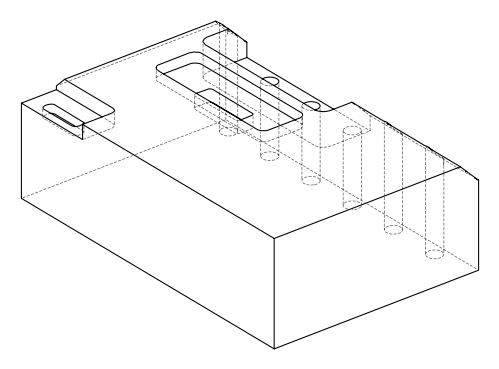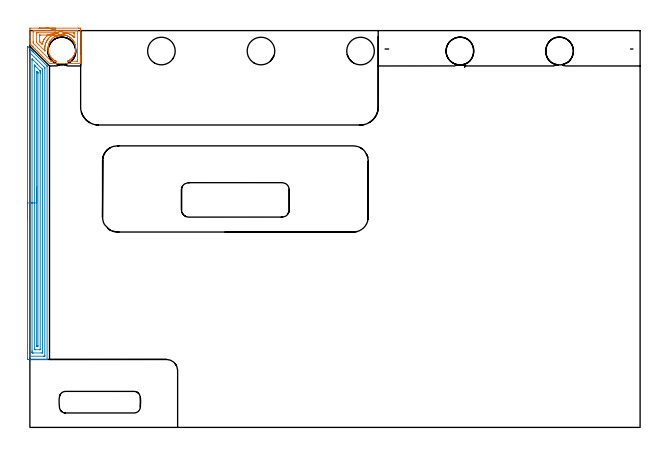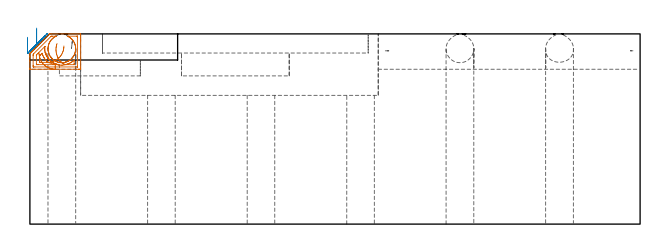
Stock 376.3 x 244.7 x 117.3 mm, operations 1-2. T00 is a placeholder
(PLAN: 23 operations, 16 tool changes, 82.1 min)
(1 AREA_MILL | FG_CHAMFER_SURFACE | UGT0205_001 | 1.72 min | 9242 mm3)
(2 AREA_MILL_1 | FG_CHAMFER_SURFACE_1 | UGT0205_001 | 7.69 min | 14028 mm3)
(3 AREA_MILL_2 | FG_CHAMFER_SURFACE_2 | UGT0205_001 | 10.21 min | 40069 mm3)
(4 MILL_CORNER_NOTCH_RECTANGULAR | CORNER_NOTCH_RECTANGULAR | NXT0201_011 | Follow Part, ap 3, ae 75% | 6.87 min | 60813 mm3)
(5 MILL_RECTANGULAR_POCKET | POCKET_RECTANGULAR_STRAIGHT | NXT0201_012 | Follow Part, ap 4, ae 75% | 4.26 min | 101801 mm3)
(6 MILL_RECTANGULAR_POCKET_1 | POCKET_RECTANGULAR_STRAIGHT_1 | UGT0201_014 | Follow Part, ap 1.5, ae 75% | 3.07 min | 6371 mm3)
(7 MILL_RECTANGULAR_POCKET_2 | POCKET_RECTANGULAR_STRAIGHT_2 | UGT0201_007 | Follow Part, ap 2, ae 75% | 4.54 min | 19623 mm3)
(8 MILL_SLOT | SLOT_PARTIAL_RECTANGULAR | NXT0201_012 | Follow Part, ap 4, ae 75% | 39.17 min | 398967 mm3)
(9 SPOT_DRILL | STEP1HOLE | NXT0321_9005460120000 | 0.03 min | 0 mm3)
(10 SPOT_DRILL_1 | STEP1HOLE_1 | NXT0321_9005460120000 | 0.03 min | 0 mm3)
(11 SPOT_DRILL_2 | STEP1HOLE_5 | NXT0321_9005460120000 | 0.03 min | 0 mm3)
(12 DRILL_BLIND_HOLE_INTO_CENTER | STEP1HOLE | NXT0301_083 | 0.08 min | 773 mm3)
(13 GUN_DRILL_THROUGH_HOLE | STEP1HOLE | UGT0307_008 | 0.58 min | 9569 mm3)
(14 DRILL_TO_ENLARGE_THROUGH_HOLE | STEP1HOLE | UGT0301_242 | 0.5 min | 14587 mm3)
(15 DRILL_BLIND_HOLE_INTO_CENTER_1 | STEP1HOLE_1 | NXT0301_083 | 0.08 min | 714 mm3)
(16 GUN_DRILL_THROUGH_HOLE_1 | STEP1HOLE_1 | UGT0307_008 | 0.58 min | 9594 mm3)
(17 DRILL_TO_ENLARGE_THROUGH_HOLE_1 | STEP1HOLE_1 | UGT0301_242 | 0.5 min | 14578 mm3)
(18 INDEXABLE_INSERT_DRILL_THROUGH_HOLE_FROM_SOLID | STEP1HOLE_2 | NXT0302_005 | 0.34 min | 17957 mm3)
(19 INDEXABLE_INSERT_DRILL_THROUGH_HOLE_FROM_SOLID_1 | STEP1HOLE_3 | NXT0302_005 | 0.34 min | 18049 mm3)
(20 INDEXABLE_INSERT_DRILL_THROUGH_HOLE_FROM_SOLID_2 | STEP1HOLE_4 | NXT0302_005 | 0.34 min | 17961 mm3)
(21 DRILL_BLIND_HOLE_INTO_CENTER_2 | STEP1HOLE_5 | NXT0301_083 | 0.08 min | 741 mm3)
(22 GUN_DRILL_THROUGH_HOLE_2 | STEP1HOLE_5 | UGT0307_008 | 0.58 min | 9589 mm3)
(23 DRILL_TO_ENLARGE_THROUGH_HOLE_2 | STEP1HOLE_5 | UGT0301_242 | 0.5 min | 14584 mm3)
(TOOL UGT0205_001 | Chamfer Mill 20 x 3 x 45 deg. | D20 FL50 Z2)
(TOOL NXT0201_011 | ENDMILL 12mm [2P460-1200-NA 1630] | D12 FL38 Z6)
(TOOL NXT0201_012 | ENDMILL 16mm [2P460-1600-NA 1630] | D16 FL38 Z6)
(TOOL UGT0201_014 | End mill 6 mm | D6 FL24 Z4)
(TOOL UGT0201_007 | End Mill 8 mm | D8 FL19 Z4)
(TOOL NXT0321_9005460120000 | NC Spot Drill, 142deg, 12mm, Carbide, Uncoated | D12 PA142 FL30 Z2)
(TOOL NXT0301_083 | Carbide Drill 11.2mm [860.1-1120-056A1-MM 2214] | D11.2 PA140 FL72 Z2)
(TOOL UGT0307_008 | Gun Drill 11 mm | D11 PA130 FL24 Z1)
(TOOL UGT0301_242 | Twist Drill 17.1 mm | D17.1 PA118 FL130 Z2)
(TOOL NXT0302_005 | Index. Insert Drill 17mm [880-D1700L20-05] | D17 PA176 FL85 Z2)
(OP 1 AREA_MILL)
G17 G21 G94 G90
T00 M6
G54
G17 G0 G90 X5.65 Y246.2 S1061 M3
G43 Z127.3 H0
Z105.5
G94 G1 X5.688 Z104.628 F250.
X5.802 Z103.764
X5.991 Z102.912
X6.253 Z102.08
X6.587 Z101.274
X6.99 Z100.5
X7.458 Z99.764
X7.99 Z99.072
X8.579 Z98.429
X9.222 Z97.84
X9.914 Z97.308
X10.65 Z96.84
X11.424 Z96.437
X12.23 Z96.103
X13.062 Z95.841
X13.913 Z95.652
X14.778 Z95.538
X15.65 Z95.5
X30.133
X30.752 Y246.197 Z95.503
X31.294 Y246.191 Z95.505
X31.298 Y246.126 Z95.57
X31.299 Y245.577 Z96.119
X31.3 Y245.026 Z96.67
Y229.149 Z112.546
Y228.597 Z113.096
Y227.913 Z113.785
Y227.704 Z113.993
Y227.019 Z114.678
Y226.81 Z114.886
Y226.392 Z115.307
Y225.441 Z116.258
Y225.023 Z116.676
Y224.691 Z117.007
X31.293 Y224.438 Z117.254
X31.29 Y224.403 Z117.289
X31.196 Y224.4 Z117.3
X12.985
X12.109 Y224.402 Z117.298
X12.1 Y224.403 Z117.297
X12.097 Y224.404 Z117.296
X7.655 Y228.845 Z112.854
X6.766 Y229.733 Z111.966
X5.878 Y230.621 Z111.078
X4.99 Y231.51 Z110.189
X4.101 Y232.398 Z109.301
X3.213 Y233.287 Z108.413
X2.325 Y234.175 Z107.524
X2.241 Y234.257 Z107.439
X2.159 Y234.341 Z107.359
X2.029 Y234.471 Z107.228
X1.943 Y234.555 Z107.141
X1.859 Y234.64 Z107.059
X1.732 Y234.767 Z106.932
X1.645 Y234.853 Z106.843
X1.56 Y234.94 Z106.759
X1.436 Y235.063 Z106.636
X1.347 Y235.151 Z106.545
X1.26 Y235.24 Z106.46
X1.14 Y235.36 Z106.34
X1.049 Y235.449 Z106.247
X0.96 Y235.539 Z106.16
X0.844 Y235.656 Z106.044
X0.751 Y235.747 Z105.949
X0.306 Y236.194 Z105.506
X0.145 Y236.355 Z105.344
X0.01 Y236.502 Z105.197
X0. Y236.574 Z105.126
Y238.01 Z103.689
Y238.428 Z103.268
Y238.637 Z103.06
Y240.424 Z101.274
Y241.109 Z100.585
Y245.577 Z96.119
X0.002 Y246.126 Z95.57
X0.006 Y246.191 Z95.505
X0.548 Y246.2 Z95.5
X15.65
Y244.786 Z96.914
X29.077
X29.178 Y244.784 Z96.916
X29.245 Y244.782 Z96.918
X29.291 Y244.779 Z96.921
X29.293 Y244.765 Z96.935
X29.296 Y244.684 Z97.016
X29.3 Y244.357 Z97.343
Y226.484 Z115.216
X29.296 Y225.916 Z115.784
X29.293 Y225.836 Z115.864
X29.291 Y225.821 Z115.879
X29.246 Y225.818 Z115.882
X29.178 Y225.816 Z115.884
X29.077 Y225.814 Z115.886
X28.975
X23.747
X23.645
X23.248 Y225.815 Z115.885
X23.237 Y225.817 Z115.883
X23.43 Y225.916 Z115.784
X23.575 Y225.987 Z115.713
X23.616 Y226.007 Z115.693
X24.035 Y226.237 Z115.463
X24.501 Y226.532 Z115.168
X24.897 Y226.82 Z114.88
X25.281 Y227.127 Z114.573
X25.386 Y227.219 Z114.481
X25.787 Y227.61 Z114.09
X26.17 Y228.017 Z113.683
X26.271 Y228.135 Z113.565
X26.565 Y228.516 Z113.184
X26.837 Y228.906 Z112.794
X27.157 Y229.424 Z112.276
X27.349 Y229.796 Z111.904
X27.552 Y230.238 Z111.462
X27.73 Y230.686 Z111.014
X27.878 Y231.129 Z110.571
X28.003 Y231.576 Z110.124
X28.042 Y231.736 Z109.964
X28.163 Y232.465 Z109.235
X28.214 Y232.91 Z108.79
X28.238 Y233.355 Z108.345
X28.239 Y233.8 Z107.9
X28.217 Y234.245 Z107.455
X28.172 Y234.691 Z107.009
X28.105 Y235.135 Z106.565
X28.042 Y235.464 Z106.236
X27.972 Y235.745 Z105.955
X27.894 Y236.024 Z105.676
X27.746 Y236.472 Z105.228
X27.573 Y236.914 Z104.786
X27.375 Y237.349 Z104.351
X27.28 Y237.534 Z104.166
X27.142 Y237.804 Z103.896
X27.096 Y237.878 Z103.822
X27.031 Y237.981 Z103.715
X26.862 Y238.253 Z103.445
X26.558 Y238.693 Z103.005
X26.417 Y238.875 Z102.822
X26.271 Y239.064 Z102.635
X26.042 Y239.326 Z102.372
X25.801 Y239.583 Z102.116
X25.386 Y239.978 Z101.721
X25.104 Y240.215 Z101.481
X25.087 Y240.229 Z101.467
X24.779 Y240.472 Z101.226
X24.501 Y240.669 Z101.03
X24.063 Y240.941 Z100.756
X23.616 Y241.194 Z100.502
X23.447 Y241.281 Z100.417
X23.276 Y241.363 Z100.337
X22.731 Y241.587 Z100.112
X22.29 Y241.739 Z99.957
X22.154 Y241.779 Z99.919
X22.004 Y241.823 Z99.876
X21.868 Y241.86 Z99.834
X21.846 Y241.867 Z99.828
X21.423 Y241.966 Z99.734
X21.404 Y241.97 Z99.729
X20.961 Y242.047 Z99.649
X20.67 Y242.083 Z99.614
X20.519 Y242.102 Z99.596
X20.159 Y242.126 Z99.568
X20.092 Y242.129 Z99.56
X20.076 Y242.13 Z99.559
X19.994 Y242.133 Z99.558
X19.794 Y242.135 Z99.549
X19.633 Y242.141 Z99.552
X19.513 Y242.138 Z99.558
X19.203 Y242.126 Z99.567
X19.19 Y242.125 Z99.568
X18.789 Y242.092 Z99.605
X18.747 Y242.088 Z99.608
X18.315 Y242.028 Z99.667
X18.305 Y242.027 Z99.668
X18.212 Y242.01 Z99.688
X18.171 Y242.003 Z99.696
X17.987 Y241.967 Z99.732
X17.862 Y241.943 Z99.755
X17.659 Y241.893 Z99.806
X17.42 Y241.833 Z99.865
X17.374 Y241.819 Z99.879
X16.976 Y241.696 Z100.003
X16.642 Y241.573 Z100.124
X16.535 Y241.534 Z100.163
X16.3 Y241.436 Z100.264
X16.127 Y241.363 Z100.337
X15.65 Y241.122 Z100.578
X15.203 Y240.861 Z100.837
X14.765 Y240.577 Z101.121
X14.62 Y240.473 Z101.226
X14.396 Y240.295 Z101.405
X14.245 Y240.174 Z101.526
X13.873 Y239.853 Z101.846
X13.787 Y239.768 Z101.929
X13.598 Y239.583 Z102.115
X13.358 Y239.322 Z102.377
X13.289 Y239.247 Z102.452
X12.995 Y238.9 Z102.798
X12.839 Y238.693 Z103.005
X12.658 Y238.428 Z103.27
X12.538 Y238.253 Z103.445
X12.372 Y237.981 Z103.715
X12.262 Y237.804 Z103.896
X12.11 Y237.532 Z104.168
X11.829 Y236.914 Z104.786
X11.654 Y236.472 Z105.228
X11.508 Y236.024 Z105.676
X11.39 Y235.581 Z106.119
X11.296 Y235.135 Z106.565
X11.224 Y234.709 Z106.991
X11.183 Y234.245 Z107.455
X11.161 Y233.8 Z107.9
X11.162 Y233.355 Z108.345
X11.185 Y232.923 Z108.777
X11.228 Y232.465 Z109.235
X11.305 Y232.019 Z109.681
X11.4 Y231.576 Z110.124
X11.522 Y231.129 Z110.571
X11.67 Y230.686 Z111.014
X11.848 Y230.238 Z111.462
X12.047 Y229.796 Z111.904
X12.11 Y229.667 Z112.033
X12.326 Y229.283 Z112.417
X12.559 Y228.906 Z112.794
X12.77 Y228.599 Z113.101
X12.995 Y228.299 Z113.401
X13.232 Y228.017 Z113.683
X13.548 Y227.672 Z114.028
X13.88 Y227.339 Z114.361
X14.12 Y227.127 Z114.573
X14.438 Y226.869 Z114.831
X14.765 Y226.626 Z115.074
X15.361 Y226.237 Z115.463
X15.504 Y226.153 Z115.547
X15.65 Y226.074 Z115.626
X16.089 Y225.859 Z115.841
X16.159 Y225.821 Z115.879
X16.111 Y225.82 Z115.88
X15.751 Y225.815 Z115.885
X15.65
X13.772
X13.569 Y225.817 Z115.883
X13.167 Y225.821 Z115.879
X13.093 Y225.868 Z115.832
X13.037 Y225.916 Z115.784
X12.985 Y225.966 Z115.734
X2.31 Y236.641 Z105.059
X2.01 Y236.957 Z104.743
X2.004 Y237.534 Z104.166
X2.001 Y237.86 Z103.84
Y243.79 Z97.91
X2.002 Y244.115 Z97.585
X2.01 Y244.684 Z97.016
X2.029 Y244.779 Z96.921
X2.223 Y244.783 Z96.917
X2.325 Y244.784 Z96.916
X3.112 Y244.786 Z96.914
X15.65
Y243.372 Z98.328
X16.954
X17.069 Y243.371 Z98.329
X17.427 Y243.37 Z98.33
X17.637 Y243.368 Z98.332
Y243.367 Z98.333
X17.446 Y243.329 Z98.371
X17.427 Y243.325 Z98.375
X17.083 Y243.242 Z98.458
X16.738 Y243.156 Z98.544
X16.538 Y243.1 Z98.6
X16.384 Y243.052 Z98.648
X15.914 Y242.896 Z98.804
X15.65 Y242.796 Z98.904
X15.091 Y242.565 Z99.135
X14.762 Y242.403 Z99.297
X14.497 Y242.269 Z99.431
X14.018 Y242.003 Z99.697
X13.926 Y241.95 Z99.75
X13.906 Y241.938 Z99.762
X13.873 Y241.917 Z99.783
X13.39 Y241.595 Z100.105
X12.985 Y241.296 Z100.404
X12.88 Y241.214 Z100.486
X12.753 Y241.109 Z100.591
X12.4 Y240.803 Z100.897
X12.097 Y240.522 Z101.178
X11.944 Y240.368 Z101.332
X11.801 Y240.215 Z101.485
X11.522 Y239.9 Z101.8
X11.208 Y239.532 Z102.168
X11.118 Y239.413 Z102.287
X11.053 Y239.322 Z102.378
X10.757 Y238.882 Z102.818
X10.475 Y238.428 Z103.272
X10.32 Y238.168 Z103.532
X10.113 Y237.742 Z103.958
X10.02 Y237.534 Z104.166
X9.844 Y237.119 Z104.581
X9.667 Y236.641 Z105.059
X9.607 Y236.464 Z105.236
X9.432 Y235.867 Z105.833
X9.409 Y235.77 Z105.93
X9.404 Y235.747 Z105.953
X9.269 Y235.017 Z106.683
X9.245 Y234.853 Z106.847
X9.188 Y234.205 Z107.495
X9.177 Y233.96 Z107.74
X9.171 Y233.327 Z108.373
X9.186 Y233.066 Z108.634
X9.236 Y232.369 Z109.331
X9.254 Y232.172 Z109.528
X9.252 Y232.151 Z109.549
X9.229 Y232.172 Z109.528
X5.32 Y236.079 Z105.621
X4.759 Y236.641 Z105.059
X4.101 Y237.3 Z104.4
X4.048 Y237.359 Z104.341
X4.023 Y237.389 Z104.311
X4.01 Y237.433 Z104.267
X4.004 Y237.534 Z104.166
X4.001 Y237.635 Z104.065
X4. Y242.998 Z98.702
X4.001 Y243.1 Z98.6
X4.007 Y243.304 Z98.396
X4.01 Y243.36 Z98.34
X4.018 Y243.365 Z98.335
X4.043 Y243.368 Z98.332
X4.101 Y243.37 Z98.33
X4.518 Y243.371 Z98.329
X4.99 Y243.372 Z98.328
X15.65
X11.057 Y241.95 Z99.75
X10.72 Y241.6 Z100.1
X10.569 Y241.448 Z100.252
X10.32 Y241.202 Z100.498
X10.274 Y241.155 Z100.545
X10.232 Y241.109 Z100.591
X9.554 Y240.339 Z101.361
X9.432 Y240.187 Z101.513
X9.079 Y239.676 Z102.024
X8.843 Y239.322 Z102.378
X8.726 Y239.138 Z102.562
X8.543 Y238.836 Z102.864
X8.402 Y238.57 Z103.13
X8.332 Y238.428 Z103.272
X8.115 Y237.964 Z103.736
X7.932 Y237.534 Z104.166
X7.853 Y237.335 Z104.365
X7.655 Y236.794 Z104.906
X7.534 Y236.4 Z105.3
X7.517 Y236.347 Z105.353
X7.493 Y236.368 Z105.332
X7.213 Y236.641 Z105.059
X6.766 Y237.083 Z104.617
X6.315 Y237.534 Z104.166
X6.165 Y237.687 Z104.013
X6.046 Y237.811 Z103.889
X6.012 Y237.849 Z103.851
X6.008 Y237.872 Z103.828
X6.004 Y237.92 Z103.78
X6. Y238.305 Z103.395
Y238.428 Z103.272
Y240.986 Z100.714
Y241.109 Z100.591
X6.002 Y241.878 Z99.822
X6.008 Y241.931 Z99.769
X6.012 Y241.951 Z99.749
X6.03 Y241.952 Z99.748
X6.134 Y241.955 Z99.745
X6.345 Y241.957 Z99.743
X10.365
X11.057 Y241.95 Z99.75
X11.928 Y241.942 Z99.796
X12.792 Y241.934 Z99.918
X13.642 Y241.926 Z100.115
X14.472 Y241.918 Z100.385
X15.274 Y241.911 Z100.726
X16.044 Y241.903 Z101.136
X16.776 Y241.897 Z101.612
X17.463 Y241.89 Z102.15
X18.1 Y241.884 Z102.745
X18.683 Y241.879 Z103.394
X19.208 Y241.874 Z104.091
X19.67 Y241.869 Z104.831
X20.065 Y241.865 Z105.609
X20.391 Y241.862 Z106.418
X20.646 Y241.86 Z107.252
X20.827 Y241.858 Z108.106
X20.932 Y241.857 Z108.972
X20.962 Z109.843
G0 X16.745 Y241.129 Z111.347
G1 X16.48 Y241.012 Z110.524
X16.282 Y240.925 Z109.679
X16.152 Y240.868 Z108.819
X16.091 Y240.842 Z107.949
X16.099 Y240.845 Z107.076
X16.178 Y240.88 Z106.208
X16.325 Y240.944 Z105.351
X16.54 Y241.039 Z104.511
X16.821 Y241.162 Z103.694
X17.167 Y241.313 Z102.908
X17.574 Y241.492 Z102.157
X18.039 Y241.696 Z101.448
X18.559 Y241.924 Z100.786
X19.131 Y242.174 Z100.175
X19.748 Y242.445 Z99.622
X20.408 Y242.734 Z99.129
X21.104 Y243.04 Z98.701
X21.831 Y243.359 Z98.341
X21.846 Y243.365 Z98.335
X21.868 Y243.366 Z98.334
X22.285 Y243.371 Z98.329
X22.42
X27.199
X27.266 Y243.37 Z98.33
X27.284 Y243.368 Z98.332
X27.287 Y243.367 Z98.333
X27.291 Y243.338 Z98.362
X27.297 Y243.202 Z98.498
X27.299 Y242.998 Z98.702
X27.3 Y242.896 Z98.804
Y241.007 Z100.693
Y240.905 Z100.795
X27.297 Y240.701 Z100.999
X27.292 Y240.565 Z101.135
X27.289 Y240.544 Z101.157
X27.268 Y240.561 Z101.139
X26.945 Y240.854 Z100.846
X26.643 Y241.109 Z100.591
X26.31 Y241.374 Z100.326
X26.087 Y241.538 Z100.162
X25.861 Y241.697 Z100.003
X25.48 Y241.944 Z99.756
X25.422 Y241.98 Z99.72
X25.384 Y242.003 Z99.697
X24.836 Y242.308 Z99.392
X24.533 Y242.462 Z99.238
X23.73 Y242.811 Z98.889
X23.645 Y242.843 Z98.857
X23.496 Y242.896 Z98.804
X23.096 Y243.028 Z98.672
X22.757 Y243.126 Z98.574
X22.443 Y243.212 Z98.488
X21.906 Y243.339 Z98.361
X21.868 Y243.349 Z98.351
X21.831 Y243.359 Z98.341
X21.008 Y243.581 Z98.159
X20.172 Y243.806 Z98.051
X19.33 Y244.033 Z98.019
X18.489 Y244.26 Z98.063
X17.655 Y244.485 Z98.183
X16.834 Y244.706 Z98.378
X16.032 Y244.922 Z98.646
X15.256 Y245.132 Z98.986
X14.512 Y245.332 Z99.394
X13.805 Y245.523 Z99.868
X13.14 Y245.702 Z100.404
X12.523 Y245.869 Z100.998
X11.959 Y246.021 Z101.645
X11.451 Y246.158 Z102.341
X11.003 Y246.279 Z103.08
X10.62 Y246.382 Z103.857
X10.303 Y246.467 Z104.665
X10.055 Y246.534 Z105.499
G0 Z127.3
M5
M2
(OP 2 AREA_MILL_1)
G17 G21 G94 G90
T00 M6
G54
G17 G0 G90 X-1.5 Y128.45 S1061 M3
G43 Z127.3 H0
Z115.2
G94 G1 Y128.488 Z114.328 F250.
Y128.602 Z113.463
Y128.791 Z112.612
Y129.053 Z111.78
Y129.387 Z110.974
Y129.79 Z110.2
Y130.258 Z109.464
Y130.79 Z108.772
Y131.379 Z108.129
Y132.022 Z107.54
Y132.714 Z107.008
Y133.45 Z106.54
Y134.224 Z106.137
Y135.03 Z105.803
Y135.862 Z105.541
Y136.713 Z105.352
Y137.578 Z105.238
Y138.45 Z105.2
Y234.937
X-1.499 Y234.989 Z105.199
X-1.496 Z105.202
X-1.49 Z105.208
X-1.436 Y234.937 Z105.262
X-1.304 Y234.804 Z105.396
X-1.191 Y234.691 Z105.508
X-0.163 Y233.664 Z106.536
X0.175 Y233.327 Z106.871
X0.663 Y232.837 Z107.363
X0.892 Y232.609 Z107.59
X1.05 Y232.453 Z107.745
X1.201 Y232.3 Z107.899
X1.338 Y232.163 Z108.036
X1.487 Y232.015 Z108.183
X1.63 Y231.871 Z108.328
X1.785 Y231.716 Z108.483
X1.925 Y231.577 Z108.621
X2.059 Y231.442 Z108.757
X2.231 Y231.27 Z108.929
X10.263 Y223.238 Z116.962
X10.539 Y222.959 Z117.235
X10.596 Y222.894 Z117.289
X10.6 Y222.791 Z117.3
Y42.06
X10.598 Y41.91 Z117.289
X10.473 Y41.903 Z117.165
X10.341 Y41.9 Z117.04
X9.99 Z116.689
X9.363 Z116.057
X7.299 Z113.997
X6.738 Z113.432
X6.143 Z112.839
X-1.138 Z105.559
X-1.423 Y41.904 Z105.275
X-1.492 Y41.91 Z105.205
X-1.499 Y41.982 Z105.199
X-1.5 Y42.506 Z105.2
Y138.45
X-0.086 Z106.614
X-0.085 Y230.643 Z106.615
X-0.084 Y230.824 Z106.616
X-0.08 Y231.032 Z106.62
X-0.078 Y231.116 Z106.622
X-0.026 Y231.067 Z106.674
X0.225 Y230.824 Z106.925
X3.928 Y227.122 Z110.628
X8.488 Y222.561 Z115.188
X9.141 Y221.899 Z115.841
X9.179 Y221.85 Z115.879
X9.181 Y221.809 Z115.881
X9.184 Y221.721 Z115.884
X9.185 Y221.543 Z115.885
X9.186 Y221.187 Z115.886
X9.185 Y44.472 Z115.885
Y44.291
X9.18 Y43.936 Z115.88
X9.179 Y43.919 Z115.879
X9.167 Y43.91 Z115.867
X9.101 Y43.906 Z115.801
X8.999 Y43.902 Z115.699
X8.871 Y43.9 Z115.571
X8.488 Z115.188
X0.12 Y43.901 Z106.82
X-0.031 Y43.905 Z106.669
X-0.059 Y43.908 Z106.641
X-0.079 Y43.914 Z106.621
X-0.08 Y43.947 Z106.62
X-0.084 Y44.109 Z106.616
X-0.085 Y44.291 Z106.615
X-0.086 Y45.003 Z106.614
Y138.45
X1.328 Z108.028
X1.329 Y226.523 Z108.029
X1.332 Y227.254 Z108.032
X1.342 Z108.042
X1.487 Y227.112 Z108.187
X2.24 Y226.361 Z108.94
X4.471 Y224.13 Z111.171
X7.613 Y220.987 Z114.313
X7.716 Y220.873 Z114.416
X7.764 Y220.811 Z114.464
X7.771 Y220.114 Z114.471
Y46.807
X7.766 Y46.076 Z114.466
X7.764 Y45.921 Z114.464
X7.613 Y45.91 Z114.313
X6.909 Y45.901 Z113.609
X2.362 Y45.9 Z109.062
X1.657 Y45.903 Z108.357
X1.487 Y45.91 Z108.187
X1.335 Y45.923 Z108.035
X1.332 Y46.076 Z108.032
X1.33 Y46.237 Z108.03
X1.328 Y46.969 Z108.028
Y47.131
Y138.45
X2.743 Z109.443
Y223.296
X2.744 Y223.368 Z109.444
X2.746 Y223.388 Z109.446
X2.747 Y223.389 Z109.447
X2.753 Y223.386 Z109.453
X2.894 Y223.252 Z109.594
X3.119 Y223.032 Z109.819
X3.237 Y222.914 Z109.937
X6.037 Y220.114 Z112.737
X6.217 Y219.927 Z112.917
X6.339 Y219.8 Z113.039
X6.35 Y219.734 Z113.05
X6.353 Y219.613 Z113.053
X6.356 Y219.221 Z113.056
X6.357 Y218.717 Z113.057
Y218.329
Y48.25
X6.355 Y48.081 Z113.055
X6.352 Y47.947 Z113.052
X6.35 Y47.913 Z113.05
X6.332 Y47.909 Z113.032
X6.281 Y47.906 Z112.981
X5.863 Y47.9 Z112.563
X5.824 Z112.524
X3.199 Z109.899
X2.825 Y47.91 Z109.525
X2.749 Y47.921 Z109.449
X2.746 Y47.974 Z109.446
X2.745 Y48.031 Z109.445
X2.743 Y48.365 Z109.443
Y48.754
Y138.45
X4.157 Z110.857
X4.158 Y219.396 Z110.858
X4.16 Y219.484 Z110.86
X4.162 Y219.524 Z110.862
X4.163 Y219.526 Z110.863
X4.177 Y219.516 Z110.877
X4.269 Y219.429 Z110.969
X4.48 Y219.221 Z111.18
X4.735 Y218.962 Z111.435
X4.922 Y218.768 Z111.622
X4.936 Y218.745 Z111.636
X4.939 Y218.724 Z111.639
X4.941 Y218.675 Z111.641
X4.943 Y218.329 Z111.643
Y50.51
X4.936 Y50.101 Z111.636
X4.93 Y49.91 Z111.63
X4.734 Y49.905 Z111.434
X4.267 Y49.91 Z110.967
X4.164 Y49.922 Z110.864
X4.157 Y50.539 Z110.857
Y138.45
Y139.322 Z110.895
Y140.186 Z111.009
Y141.038 Z111.198
Y141.87 Z111.46
Y142.676 Z111.794
Y143.45 Z112.197
Y144.186 Z112.665
Y144.878 Z113.196
Y145.521 Z113.786
Y146.11 Z114.429
Y146.641 Z115.121
Y147.11 Z115.857
Y147.513 Z116.631
Y147.847 Z117.437
Y148.109 Z118.269
Y148.298 Z119.12
Y148.412 Z119.985
Y148.45 Z120.857
G0 Z127.3
M5
M2
